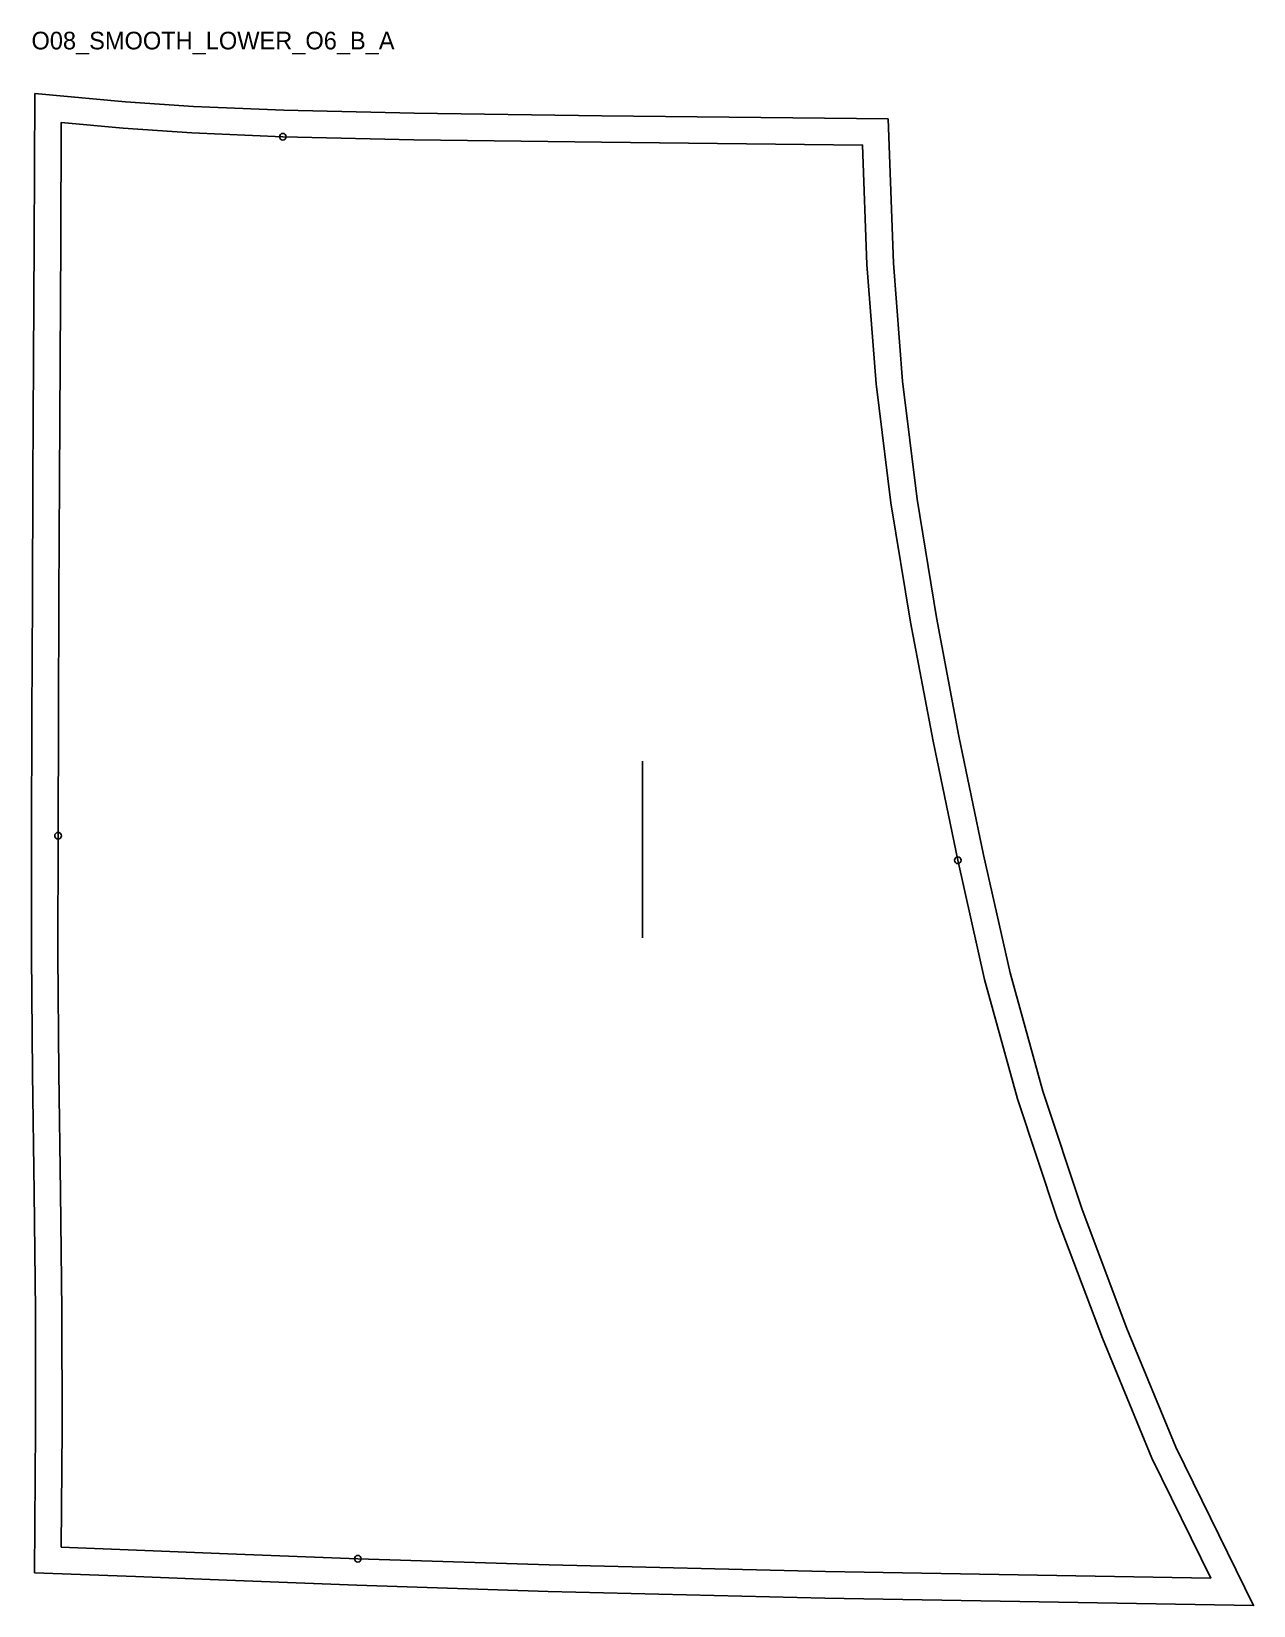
# Model space of a CAD drawing. Header units: millimetres. Extents: x -14 to 541, y -26 to 687.
import ezdxf

# ---------------------------------------------------------------- set-up
doc = ezdxf.new("R2010")
doc.units = ezdxf.units.MM
for name, color, linetype in [('CUT', 1, 'Continuous'), ('GRAIN', 3, 'Continuous'), ('ID', 7, 'Continuous'), ('NOTCH', 2, 'Continuous'), ('SEAM', 5, 'Continuous')]:
    doc.layers.add(name, color=color, linetype=linetype)

msp = doc.modelspace()

# ---------------------------------------------------------------- linework, layer by layer
at = {"layer": 'CUT'}
msp.add_lwpolyline([(-12.08, -11.55), (-11.62, 53.7), (-11.69, 107.28), (-12.31, 160.97), (-13.02, 214.81), (-13.5, 268.73), (-13.45, 322.61), (-13.29, 376.44), (-13.1, 430.28), (-12.86, 484.16), (-12.56, 538.06), (-12.24, 591.99), (-11.94, 659.04), (29.08, 655.31), (59.95, 653.19), (100.96, 651.46), (160.1, 650.08), (245.15, 648.91), (375.04, 647.52), (377.44, 582.2), (381.52, 528.66), (388.21, 475.15), (396.97, 421.53), (407.21, 367.78), (418.39, 313.97), (430.37, 260.35), (445.29, 206.8), (463.12, 153.07), (483.39, 99.17), (505.61, 45.34), (540.81, -26.39), (346.39, -23.04), (220.92, -19.96), (134.07, -17.16), (75.16, -14.93), (33.63, -13.28), (-12.08, -11.55)], close=True, dxfattribs=at)
at = {"layer": 'GRAIN'}
msp.add_line((263.65, 276.33), (263.65, 356.33), dxfattribs=at)
at = {"layer": 'NOTCH'}
for centre in [(100.56, 639.46), (-1.45, 322.59), (406.66, 311.44), (134.49, -5.17)]:
    msp.add_circle(centre, 1.5, dxfattribs=at)
at = {"layer": 'SEAM'}
msp.add_lwpolyline([(0, 0), (0.38, 53.67), (0.31, 107.36), (-0.31, 161.12), (-1.02, 214.94), (-1.5, 268.78), (-1.45, 322.59), (-1.29, 376.4), (-1.1, 430.23), (-0.86, 484.1), (-0.56, 537.99), (-0.24, 591.93), (0, 645.91), (28.13, 643.35), (59.29, 641.21), (100.56, 639.46), (159.88, 638.08), (245, 636.91), (363.47, 635.64), (365.46, 581.52), (369.57, 527.46), (376.34, 473.44), (385.15, 419.44), (395.44, 365.44), (406.66, 311.44), (418.72, 257.43), (433.8, 203.3), (451.8, 149.07), (472.23, 94.77), (494.67, 40.4), (521.39, -14.05), (346.64, -11.04), (221.26, -7.96), (134.49, -5.17), (75.62, -2.93), (34.09, -1.29)], close=True, dxfattribs=at)

# ---------------------------------------------------------------- texts
at = {"layer": 'ID'}
msp.add_text('O08_SMOOTH_LOWER_O6_B_A', height=8, dxfattribs=at).set_placement((-13.5, 679.04))

doc.saveas('drawing.dxf')
